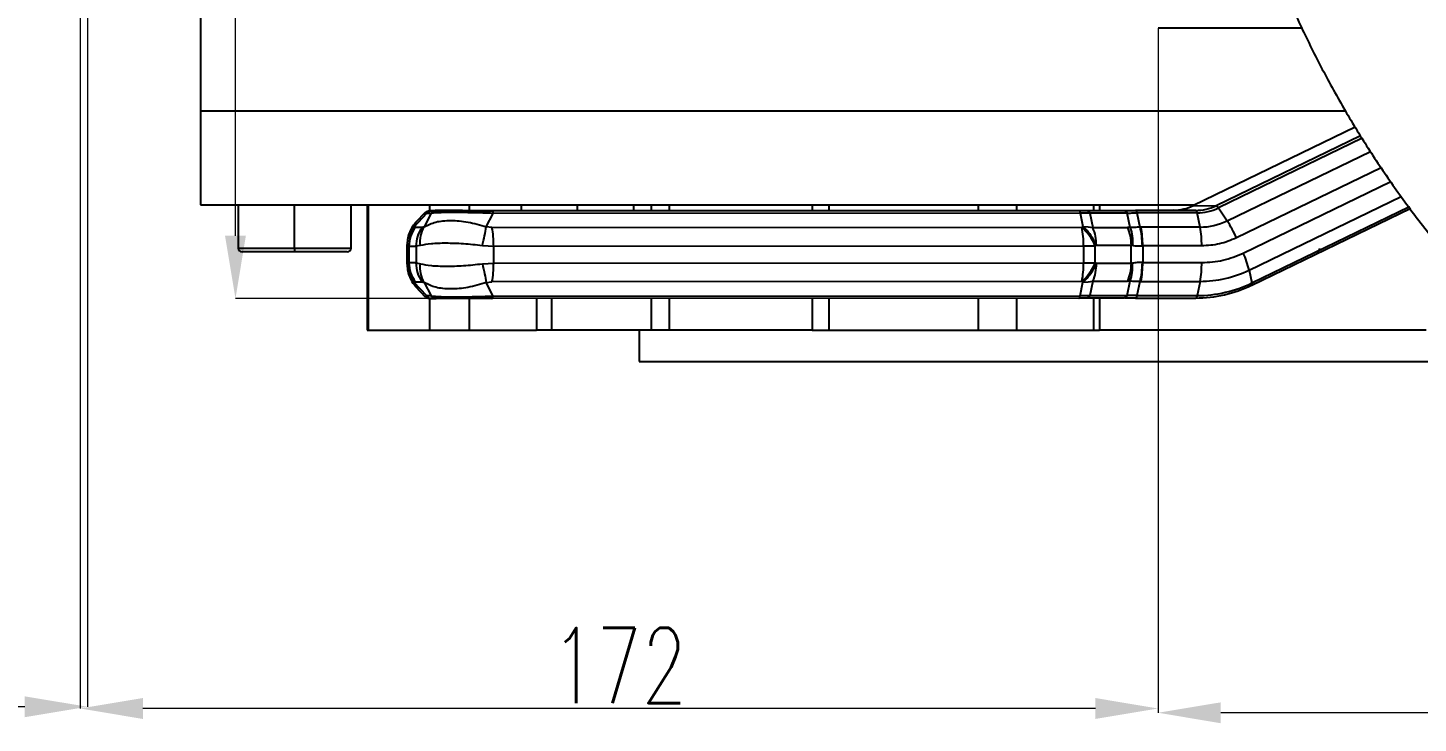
# Model space of a CAD drawing. Header units: millimetres. Extents: x 2063 to 4500, y 825 to 2548.
# Drawn here: x 2857.1 to 3079, y 1163.4 to 1274.4 of the extents above; entities that cross this region are included whole.
import ezdxf

# ---------------------------------------------------------------- set-up
doc = ezdxf.new("R2010")
doc.units = ezdxf.units.MM
doc.layers.add('AM_5', color=3, linetype='Continuous', lineweight=25)
doc.styles.add('SLDTEXTSTYLE1', font='txt.shx', dxfattribs={"width": 0.7, "bigfont": 'gbcbig.shx'})
doc.dimstyles.new('SLDDIMSTYLE12$0', dxfattribs={"dimtxt": 12, "dimasz": 10, "dimexe": 0, "dimexo": 0.0625, "dimgap": 0.875, "dimtad": 1, "dimdec": 1, "dimlfac": 1.8, "dimrnd": 1e-09, "dimzin": 12, "dimdsep": 46, "dimtxsty": 'SLDTEXTSTYLE1', "dimcen": 0.09, "dimdle": 8.16, "dimclrd": 3, "dimclre": 3, "dimadec": 0, "dimazin": 3, "dimtfac": 1, "dimtdec": 1, "dimtofl": 0, "dimtmove": 0, "dimatfit": 3, "dimfxl": 0, "dimfrac": 2, "dimtolj": 1, "dimlwd": 5, "dimlwe": 5, "dimarcsym": 0})

# ---------------------------------------------------------------- blocks, each defined once
blk = doc.blocks.new('*D70')
at = {"layer": 'AM_5', "color": 3, "lineweight": 5, "transparency": 16777216}
blk.add_line((3214.74, 1348.16), (3214.74, 1165.07), dxfattribs=at)
at = {"layer": 'AM_5', "color": 3, "linetype": 'Continuous', "lineweight": 5, "transparency": 16777216}
for p, q in [((3037.5, 1274.37), (3037.5, 1165.07)), ((3204.74, 1165.07), (3047.5, 1165.07))]:
    blk.add_line(p, q, dxfattribs=at)
at = {"layer": 'AM_5', "color": 3, "transparency": 16777216}
for points in [[(3047.5, 1166.73), (3047.5, 1163.4), (3037.5, 1165.07)], [(3204.74, 1166.73), (3204.74, 1163.4), (3214.74, 1165.07)]]:
    blk.add_solid(points, dxfattribs=at)
at = {"layer": 'Defpoints', "color": 0, "transparency": 16777216}
for p in [(3214.74, 1348.23), (3037.5, 1274.43), (3037.5, 1165.07)]:
    blk.add_point(p, dxfattribs=at)
at = {"layer": 'AM_5', "color": 0, "transparency": 16777216, "insert": (3126.12, 1171.94), "char_height": 12, "attachment_point": 5, "rotation": 360, "style": 'SLDTEXTSTYLE1'}
blk.add_mtext('\\A1;178', dxfattribs=at)
blk = doc.blocks.new('*D71')
at = {"layer": 'AM_5', "color": 3, "linetype": 'Continuous', "lineweight": 5, "transparency": 16777216}
for p, q in [((2865.5, 1356.09), (2865.5, 1165.75)), ((3027.5, 1165.75), (2875.5, 1165.75))]:
    blk.add_line(p, q, dxfattribs=at)
at = {"layer": 'AM_5', "color": 3, "lineweight": 5, "transparency": 16777216}
blk.add_line((3037.5, 1274.37), (3037.5, 1165.75), dxfattribs=at)
at = {"layer": 'AM_5', "color": 3, "transparency": 16777216}
for points in [[(2875.5, 1167.42), (2875.5, 1164.08), (2865.5, 1165.75)], [(3027.5, 1167.42), (3027.5, 1164.08), (3037.5, 1165.75)]]:
    blk.add_solid(points, dxfattribs=at)
at = {"layer": 'Defpoints', "color": 0, "transparency": 16777216}
for p in [(2865.5, 1356.16), (3037.5, 1274.43), (2865.5, 1165.75)]:
    blk.add_point(p, dxfattribs=at)
at = {"layer": 'AM_5', "color": 0, "transparency": 16777216, "insert": (2951.5, 1172.62), "char_height": 12, "attachment_point": 5, "rotation": 360, "style": 'SLDTEXTSTYLE1'}
blk.add_mtext('\\A1;172', dxfattribs=at)
blk = doc.blocks.new('*D51')
at = {"layer": 'AM_5', "color": 3, "linetype": 'Continuous', "lineweight": 5, "transparency": 16777216}
for p, q in [((3214.66, 1348.67), (2890.28, 1348.67)), ((2890.28, 1241.22), (2890.28, 1338.67))]:
    blk.add_line(p, q, dxfattribs=at)
at = {"layer": 'AM_5', "color": 3, "lineweight": 5, "transparency": 16777216}
blk.add_line((2921.52, 1231.22), (2890.28, 1231.22), dxfattribs=at)
at = {"layer": 'AM_5', "color": 3, "transparency": 16777216}
for points in [[(2888.61, 1338.67), (2891.94, 1338.67), (2890.28, 1348.67)], [(2888.61, 1241.22), (2891.94, 1241.22), (2890.28, 1231.22)]]:
    blk.add_solid(points, dxfattribs=at)
at = {"layer": 'Defpoints', "color": 0, "transparency": 16777216}
for p in [(2890.28, 1348.67), (3214.72, 1348.67), (2921.59, 1231.22)]:
    blk.add_point(p, dxfattribs=at)
at = {"layer": 'AM_5', "color": 0, "transparency": 16777216, "insert": (2883.4, 1289.94), "char_height": 12, "attachment_point": 5, "rotation": 90, "style": 'SLDTEXTSTYLE1'}
blk.add_mtext('\\A1;115', dxfattribs=at)
blk = doc.blocks.new('*D61')
at = {"layer": 'AM_5', "color": 3, "linetype": 'Continuous', "lineweight": 5, "transparency": 16777216}
for p, q in [((2691.57, 1351.67), (2691.57, 1166.03)), ((2856.65, 1166.03), (2701.57, 1166.03))]:
    blk.add_line(p, q, dxfattribs=at)
at = {"layer": 'AM_5', "color": 3, "lineweight": 5, "transparency": 16777216}
blk.add_line((2866.65, 1351.67), (2866.65, 1166.03), dxfattribs=at)
at = {"layer": 'AM_5', "color": 3, "transparency": 16777216}
for points in [[(2701.57, 1167.69), (2701.57, 1164.36), (2691.57, 1166.03)], [(2856.65, 1167.69), (2856.65, 1164.36), (2866.65, 1166.03)]]:
    blk.add_solid(points, dxfattribs=at)
at = {"layer": 'Defpoints', "color": 0, "transparency": 16777216}
for p in [(2691.57, 1351.74), (2866.65, 1351.74), (2691.57, 1166.03)]:
    blk.add_point(p, dxfattribs=at)
at = {"layer": 'AM_5', "color": 0, "transparency": 16777216, "insert": (2779.11, 1172.9), "char_height": 12, "attachment_point": 5, "style": 'SLDTEXTSTYLE1'}
blk.add_mtext('\\A1;195', dxfattribs=at)

msp = doc.modelspace()

# ---------------------------------------------------------------- linework, layer by layer
at = {"color": 7, "linetype": 'Continuous', "lineweight": 25}
for p, q in [((2884.721, 1298.666), (2884.721, 1261.166)), ((3037.496, 1274.432), (3060.423, 1274.432)), ((2884.721, 1261.166), (2884.721, 1246.166)), ((2884.721, 1261.166), (2897.377, 1261.166)), ((2884.721, 1261.166), (3054.721, 1261.166)), ((2897.377, 1261.166), (3067.386, 1261.166)), ((3054.721, 1261.166), (3067.386, 1261.166)), ((3068.973, 1258.57), (3043.136, 1246.053)), ((3068.977, 1258.564), (3043.167, 1246.059)), ((3069.818, 1257.209), (3046.75, 1246.033)), ((3070.081, 1256.786), (3047.133, 1245.668)), ((3048.52, 1243.61), (3071.384, 1254.687)), ((3073.122, 1252.085), (3050.012, 1240.889)), ((3051.093, 1238.472), (3074.633, 1249.876)), ((3052.033, 1235.754), (3076.278, 1247.5)), ((2884.721, 1246.166), (2897.377, 1246.166)), ((2890.722, 1246.166), (2890.722, 1239.266)), ((2897.377, 1246.166), (3043.387, 1246.166)), ((2908.722, 1239.266), (2908.722, 1246.166)), ((2911.283, 1246.166), (2911.283, 1226.166)), ((2911.509, 1226.166), (2911.509, 1246.166)), ((2918.808, 1242.671), (2920.806, 1244.822)), ((2920.544, 1244.96), (2919.028, 1243.327)), ((2921.522, 1244.817), (2920.415, 1242.659)), ((2920.806, 1244.822), (2920.55, 1244.927)), ((2920.806, 1244.822), (2921.522, 1244.817)), ((2921.301, 1245.182), (2921.301, 1246.166)), ((2921.575, 1245.223), (2922.291, 1245.217)), ((2926.511, 1245.242), (3039.924, 1245.311)), ((2927.641, 1245.242), (2927.641, 1246.166)), ((2930.31, 1242.647), (2931.417, 1244.805)), ((2931.197, 1245.207), (3024.852, 1245.264)), ((3025.072, 1244.862), (2931.417, 1244.805)), ((2935.845, 1246.166), (2935.845, 1245.247)), ((2953.845, 1245.258), (2953.845, 1246.166)), ((2956.613, 1246.166), (2956.613, 1245.26)), ((2959.482, 1246.166), (2959.482, 1245.262)), ((2982.325, 1246.166), (2982.325, 1245.276)), ((2985.001, 1245.278), (2985.001, 1246.166)), ((3008.851, 1245.292), (3008.851, 1246.166)), ((3014.99, 1245.296), (3014.99, 1246.166)), ((3025.072, 1244.862), (3025.515, 1242.715)), ((3026.084, 1245.266), (3032.047, 1245.276)), ((3032.583, 1244.839), (3026.62, 1244.828)), ((3026.62, 1244.828), (3027.093, 1242.536)), ((3027.244, 1245.303), (3027.244, 1246.166)), ((3028.171, 1246.166), (3028.171, 1245.304)), ((3033.061, 1242.523), (3032.583, 1244.839)), ((3043.507, 1245.284), (3033.895, 1245.279)), ((3043.727, 1244.883), (3034.116, 1244.877)), ((3034.116, 1244.877), (3034.585, 1242.604)), ((3043.507, 1245.284), (3039.924, 1245.311)), ((3043.167, 1246.059), (3046.75, 1246.033)), ((3044.196, 1242.613), (3043.727, 1244.883)), ((3047.133, 1245.668), (3048.52, 1243.61)), ((3052.456, 1233.349), (3077.715, 1245.586)), ((3052.484, 1233.703), (3077.528, 1245.836)), ((2918.808, 1242.671), (2919.087, 1243.276)), ((2918.979, 1242.556), (2918.808, 1242.671)), ((2920.081, 1242.548), (2918.979, 1242.556)), ((2919.087, 1243.276), (2919.114, 1243.333)), ((2920.415, 1242.659), (2920.081, 1242.548)), ((2931.213, 1242.535), (2930.31, 1242.647)), ((2931.213, 1242.535), (3025.346, 1242.592)), ((3025.515, 1242.715), (3025.346, 1242.592)), ((3025.515, 1242.715), (3026.333, 1242.67)), ((3026.333, 1242.67), (3027.093, 1242.536)), ((3027.093, 1242.536), (3032.623, 1242.546)), ((3033.061, 1242.523), (3032.623, 1242.546)), ((3034.779, 1242.607), (3034.585, 1242.604)), ((3044.196, 1242.613), (3034.779, 1242.607)), ((2899.722, 1238.666), (2891.322, 1238.666)), ((2899.722, 1239.266), (2899.722, 1238.666)), ((2908.122, 1238.666), (2899.722, 1238.666)), ((2917.63, 1239.762), (2917.63, 1236.694)), ((2918.017, 1239.555), (2917.675, 1239.672)), ((2917.73, 1239.762), (2917.782, 1239.85)), ((2918.017, 1239.555), (2919.12, 1239.547)), ((2918.017, 1236.889), (2918.017, 1239.555)), ((2919.787, 1239.656), (2919.12, 1239.547)), ((2919.12, 1239.547), (2919.12, 1236.88)), ((2931.489, 1239.533), (2929.682, 1239.644)), ((3025.622, 1239.59), (2931.489, 1239.533)), ((2931.49, 1236.866), (2931.489, 1239.533)), ((3026.609, 1239.591), (3025.622, 1239.59)), ((3025.622, 1239.59), (3025.622, 1236.923)), ((3027.488, 1239.592), (3026.609, 1239.591)), ((3027.488, 1239.592), (3027.658, 1239.715)), ((3027.488, 1236.926), (3027.488, 1239.592)), ((3027.658, 1239.715), (3033.188, 1239.725)), ((3033.188, 1236.813), (3033.188, 1239.725)), ((3033.188, 1239.725), (3033.407, 1239.703)), ((3034.958, 1239.602), (3035.055, 1239.605)), ((3044.471, 1239.611), (3035.055, 1239.605)), ((3035.055, 1239.605), (3035.055, 1236.938)), ((2917.675, 1236.78), (2918.017, 1236.889)), ((2917.783, 1236.609), (2917.73, 1236.694)), ((2919.12, 1236.88), (2918.017, 1236.889)), ((2919.12, 1236.88), (2919.787, 1236.764)), ((2929.682, 1236.752), (2931.49, 1236.866)), ((2931.49, 1236.866), (3025.622, 1236.923)), ((3025.622, 1236.923), (3026.609, 1236.924)), ((3026.609, 1236.924), (3027.488, 1236.926)), ((3027.658, 1236.803), (3027.488, 1236.926)), ((3033.188, 1236.813), (3027.658, 1236.803)), ((3033.407, 1236.837), (3033.188, 1236.813)), ((3035.055, 1236.938), (3034.958, 1236.941)), ((3035.055, 1236.938), (3044.471, 1236.944)), ((2918.808, 1233.778), (2918.979, 1233.889)), ((2920.806, 1231.622), (2918.808, 1233.778)), ((2919.084, 1233.191), (2918.808, 1233.778)), ((2918.979, 1233.889), (2920.081, 1233.881)), ((2920.081, 1233.881), (2920.415, 1233.767)), ((2920.415, 1233.767), (2921.522, 1231.617)), ((2930.31, 1233.755), (2931.214, 1233.868)), ((2931.418, 1231.605), (2930.31, 1233.755)), ((3025.346, 1233.926), (2931.214, 1233.868)), ((3025.072, 1231.663), (3025.515, 1233.803)), ((3025.346, 1233.926), (3025.515, 1233.803)), ((3025.515, 1233.803), (3026.333, 1233.849)), ((3026.333, 1233.849), (3027.093, 1233.986)), ((3027.093, 1233.986), (3026.62, 1231.7)), ((3027.093, 1233.986), (3032.623, 1233.996)), ((3032.583, 1231.711), (3033.061, 1234.02)), ((3032.623, 1233.996), (3033.061, 1234.02)), ((3034.585, 1233.943), (3034.116, 1231.677)), ((3034.779, 1233.94), (3034.585, 1233.943)), ((3034.779, 1233.94), (3044.196, 1233.946)), ((3044.196, 1233.946), (3043.727, 1231.683)), ((3052.033, 1235.754), (3052.484, 1233.703)), ((2919.023, 1233.137), (2920.547, 1231.493)), ((2919.112, 1233.13), (2919.084, 1233.191)), ((2920.616, 1231.554), (2920.652, 1231.567)), ((2920.652, 1231.567), (2920.806, 1231.622)), ((2921.522, 1231.617), (2920.806, 1231.622)), ((2931.418, 1231.605), (3025.072, 1231.663)), ((3026.62, 1231.7), (3032.583, 1231.711)), ((3034.116, 1231.677), (3043.727, 1231.683)), ((2921.301, 1226.166), (2921.301, 1231.263)), ((2921.575, 1231.223), (2922.291, 1231.217)), ((2927.641, 1226.166), (2927.641, 1231.206)), ((3024.852, 1231.264), (2931.197, 1231.207)), ((2938.323, 1231.211), (2938.323, 1226.166)), ((2940.726, 1231.213), (2940.726, 1226.166)), ((2956.613, 1231.222), (2956.613, 1226.166)), ((2959.482, 1231.224), (2959.482, 1226.166)), ((2982.325, 1231.238), (2982.325, 1226.166)), ((2985.001, 1226.166), (2985.001, 1231.24)), ((3008.851, 1226.166), (3008.851, 1231.254)), ((3014.99, 1226.166), (3014.99, 1231.258)), ((3032.047, 1231.276), (3026.084, 1231.266)), ((3027.244, 1226.166), (3027.244, 1231.268)), ((3028.171, 1231.269), (3028.171, 1226.166)), ((3032.203, 1231.305), (3032.047, 1231.276)), ((3033.895, 1231.279), (3043.507, 1231.284)), ((2911.283, 1226.166), (2911.509, 1226.166)), ((2911.509, 1226.166), (2921.301, 1226.166)), ((2921.301, 1226.166), (2927.641, 1226.166)), ((2927.641, 1226.166), (2938.323, 1226.166)), ((2940.726, 1226.166), (2938.323, 1226.166)), ((2956.613, 1226.166), (2940.726, 1226.166)), ((2954.721, 1226.166), (2954.721, 1221.166)), ((2959.482, 1226.166), (2956.613, 1226.166)), ((2982.325, 1226.166), (2959.482, 1226.166)), ((2982.325, 1226.166), (2985.001, 1226.166)), ((2985.001, 1226.166), (3008.851, 1226.166)), ((3008.851, 1226.166), (3014.99, 1226.166)), ((3014.99, 1226.166), (3027.244, 1226.166)), ((3027.244, 1226.166), (3028.171, 1226.166)), ((3080.308, 1226.166), (3028.171, 1226.166)), ((2954.721, 1221.166), (2962.166, 1221.166)), ((2962.166, 1221.166), (3099.734, 1221.166))]:
    msp.add_line(p, q, dxfattribs=at)
at = {"color": 8, "linetype": 'Continuous', "lineweight": 25}
for p, q in [((2899.722, 1239.266), (2899.722, 1246.166)), ((2944.845, 1245.253), (2944.845, 1246.166)), ((2890.722, 1239.266), (2899.722, 1239.266)), ((2899.722, 1239.266), (2908.722, 1239.266))]:
    msp.add_line(p, q, dxfattribs=at)
at = {"color": 7, "linetype": 'Continuous', "lineweight": 25, "flags": 128}
for points in [[(3043.136, 1246.053), (3043.138, 1246.054), (3043.167, 1246.059)], [(3043.507, 1245.284), (3043.539, 1245.278), (3043.57, 1245.257), (3043.601, 1245.224), (3043.63, 1245.178), (3043.658, 1245.12), (3043.683, 1245.051), (3043.707, 1244.971), (3043.727, 1244.883)], [(3052.484, 1233.703), (3052.499, 1233.623), (3052.508, 1233.551), (3052.51, 1233.489), (3052.506, 1233.437), (3052.495, 1233.396), (3052.478, 1233.366), (3052.456, 1233.349)], [(3043.727, 1231.683), (3043.707, 1231.595), (3043.683, 1231.515), (3043.658, 1231.447), (3043.63, 1231.389), (3043.601, 1231.344), (3043.57, 1231.311), (3043.539, 1231.291), (3043.507, 1231.284)], [(3052.456, 1233.349), (3052.455, 1233.348), (3052.425, 1233.342)]]:
    msp.add_lwpolyline(points, dxfattribs=at)
at = {"color": 7, "linetype": 'Continuous', "lineweight": 25}
for centre, radius, start, end in [((3039.914, 1252.756), 7.445, 270.07527, 295.90712), ((3043.497, 1252.73), 7.445, 270.07527, 295.90712), ((3043.717, 1252.7), 7.818, 270.07527, 295.90712), ((3046.457, 1245.342), 0.75, 25.79928, 67.02737), ((3010.363, 1239.703), 15.259, 359.57677, 10.91492), ((3019.606, 1236.228), 8.57, 23.11136, 47.95126), ((3020.62, 1239.773), 7.037, 359.5333, 23.11856), ((3019.796, 1239.718), 15.259, 359.57667, 10.91491), ((3044.183, 1252.54), 9.927, 270.07527, 295.90712), ((3029.213, 1239.723), 15.259, 359.57667, 10.91491), ((3033.157, 1233.419), 18.436, 23.90163, 33.55836), ((2891.322, 1239.266), 0.6, 180, 270), ((2908.122, 1239.266), 0.6, 270, 0), ((3037.81, 1232.353), 14.624, 13.45011, 24.73439), ((3062.732, 1239.266), 0.6, 270, 0), ((3019.631, 1240.272), 8.541, 312.00657, 336.93397), ((3010.426, 1236.809), 15.196, 349.06221, 0.43184), ((3020.641, 1236.745), 7.017, 336.84756, 0.47841), ((3019.859, 1236.824), 15.196, 349.06221, 0.4319), ((3029.276, 1236.829), 15.196, 349.06221, 0.4319), ((3043.701, 1251.785), 20.102, 270.07529, 295.90707), ((3044.172, 1251.939), 17.993, 270.07527, 295.90712), ((3043.48, 1251.759), 20.474, 270.07527, 295.90712)]:
    msp.add_arc(centre, radius, start, end, dxfattribs=at)
for points, knots in [([(3214.929, 1517.398), (3212.368, 1517.373), (3208.788, 1517.338), (3203.519, 1517.059), (3199.054, 1516.724), (3193.738, 1516.158), (3188.169, 1515.385), (3182.356, 1514.375), (3176.384, 1513.119), (3170.308, 1511.608), (3164.17, 1509.837), (3158.005, 1507.803), (3151.842, 1505.504), (3145.705, 1502.939), (3139.617, 1500.108), (3133.597, 1497.014), (3127.664, 1493.66), (3121.835, 1490.048), (3116.125, 1486.182), (3110.55, 1482.068), (3105.123, 1477.711), (3099.857, 1473.116), (3094.766, 1468.292), (3089.861, 1463.244), (3085.154, 1457.981), (3080.656, 1452.511), (3076.378, 1446.843), (3072.329, 1440.986), (3068.52, 1434.949), (3064.958, 1428.743), (3061.653, 1422.379), (3058.612, 1415.866), (3055.843, 1409.217), (3053.352, 1402.443), (3051.147, 1395.555), (3049.232, 1388.566), (3047.614, 1381.489), (3046.296, 1374.335), (3045.283, 1367.118), (3044.579, 1359.851), (3044.186, 1352.547), (3044.107, 1345.219), (3044.344, 1337.881), (3044.898, 1330.546), (3045.77, 1323.228), (3046.96, 1315.941), (3048.469, 1308.699), (3050.294, 1301.514), (3052.434, 1294.401), (3054.888, 1287.374), (3057.653, 1280.445), (3060.725, 1273.629), (3064.103, 1266.938), (3067.78, 1260.386), (3071.754, 1253.986), (3076.019, 1247.751), (3080.57, 1241.693), (3085.402, 1235.824), (3090.509, 1230.158), (3095.886, 1224.705), (3101.332, 1219.658), (3106.806, 1215.006), (3112.264, 1210.736), (3117.889, 1206.694), (3123.67, 1202.885), (3129.598, 1199.317), (3135.66, 1195.995), (3141.846, 1192.925), (3148.143, 1190.112), (3154.536, 1187.56), (3161.011, 1185.274), (3167.549, 1183.257), (3174.124, 1181.515), (3180.697, 1180.05), (3187.191, 1178.868), (3193.48, 1177.971), (3199.004, 1177.388), (3203.887, 1177.02), (3208.711, 1176.78), (3214.685, 1176.663), (3220.202, 1176.774), (3225.471, 1177.045), (3229.936, 1177.383), (3235.252, 1177.948), (3240.821, 1178.721), (3246.634, 1179.731), (3252.605, 1180.987), (3258.681, 1182.498), (3264.819, 1184.269), (3270.985, 1186.303), (3277.148, 1188.602), (3283.285, 1191.168), (3289.373, 1193.998), (3295.393, 1197.092), (3301.325, 1200.446), (3307.155, 1204.059), (3312.864, 1207.924), (3318.44, 1212.038), (3323.867, 1216.396), (3329.133, 1220.99), (3334.224, 1225.814), (3339.129, 1230.862), (3343.836, 1236.125), (3348.334, 1241.595), (3352.612, 1247.263), (3356.661, 1253.12), (3360.47, 1259.157), (3364.032, 1265.363), (3367.337, 1271.728), (3370.38, 1278.24), (3373.141, 1284.891), (3375.479, 1291.173), (3376.757, 1295.278), (3377.32, 1297.087)], [0, 0, 0, 0, 0.01020738, 0.01427401, 0.02103699, 0.02805607, 0.03558666, 0.0434511, 0.05157826, 0.05991132, 0.06840986, 0.07704394, 0.08579098, 0.09463359, 0.10355821, 0.11255405, 0.12161242, 0.13072624, 0.1398897, 0.14909794, 0.15834689, 0.16763314, 0.17695375, 0.18630622, 0.19568842, 0.20509849, 0.21453484, 0.22399606, 0.23348097, 0.24298851, 0.25251779, 0.26206801, 0.27163852, 0.28122873, 0.29083816, 0.30046642, 0.31011319, 0.31977821, 0.32946132, 0.33916239, 0.34888138, 0.35861831, 0.36837328, 0.37814642, 0.38793798, 0.39774825, 0.40757761, 0.41742653, 0.42729557, 0.4371854, 0.4470968, 0.45703069, 0.46698816, 0.47697044, 0.48697902, 0.49701559, 0.50708218, 0.51718117, 0.52731537, 0.53748817, 0.54770366, 0.5569145, 0.56612256, 0.57532659, 0.5845258, 0.59371913, 0.60290519, 0.61208206, 0.62124705, 0.63039624, 0.63952364, 0.64861966, 0.65766788, 0.66663751, 0.67546331, 0.68397889, 0.69196332, 0.69760555, 0.70350123, 0.71121989, 0.72142727, 0.72549391, 0.73225688, 0.73927596, 0.74680655, 0.754671, 0.76279816, 0.77113122, 0.77962976, 0.78826384, 0.79701087, 0.80585349, 0.81477811, 0.82377394, 0.83283231, 0.84194614, 0.85110959, 0.86031783, 0.86956679, 0.87885303, 0.88817364, 0.89752611, 0.90690831, 0.91631839, 0.92575473, 0.93521596, 0.94470086, 0.95420841, 0.96373768, 0.97328791, 0.98285841, 0.99244862, 1, 1, 1, 1]), ([(3214.112, 1196.709), (3211.712, 1196.746), (3208.353, 1196.798), (3203.411, 1197.102), (3199.221, 1197.459), (3194.234, 1198.05), (3189.013, 1198.85), (3183.567, 1199.887), (3177.979, 1201.171), (3172.3, 1202.71), (3166.571, 1204.508), (3160.828, 1206.568), (3155.097, 1208.892), (3149.405, 1211.48), (3143.773, 1214.33), (3138.222, 1217.44), (3132.769, 1220.806), (3127.431, 1224.426), (3122.225, 1228.292), (3117.166, 1232.401), (3112.268, 1236.745), (3107.545, 1241.318), (3103.009, 1246.111), (3098.673, 1251.117), (3094.549, 1256.326), (3090.646, 1261.73), (3086.977, 1267.317), (3083.551, 1273.078), (3080.376, 1279.002), (3077.463, 1285.077), (3074.818, 1291.292), (3072.45, 1297.634), (3070.365, 1304.091), (3068.57, 1310.65), (3067.07, 1317.299), (3065.872, 1324.023), (3064.975, 1330.808), (3064.4, 1337.642), (3064.125, 1343.709), (3064.177, 1347.493), (3064.198, 1348.986)], [0, 0, 0, 0, 0.0302952, 0.0423856, 0.0624901, 0.08336, 0.1057536, 0.1291426, 0.1533151, 0.1781023, 0.2033838, 0.2290707, 0.2550958, 0.2814075, 0.3079654, 0.3347376, 0.3616982, 0.3888263, 0.4161047, 0.4435189, 0.4710571, 0.4987089, 0.526466, 0.5543209, 0.5822674, 0.6103001, 0.6384144, 0.6666062, 0.6948723, 0.7232096, 0.7516156, 0.7800883, 0.8086258, 0.8372268, 0.86589, 0.8946146, 0.9234, 0.9522458, 0.9811519, 1, 1, 1, 1]), ([(2922.21, 1245.228), (2922.083, 1245.228), (2921.517, 1245.225), (2920.96, 1245.197), (2920.678, 1244.989), (2920.575, 1244.914)], [0, 0, 0, 0, 0.15640379, 0.69381527, 1, 1, 1, 1]), ([(2926.511, 1245.242), (2925.533, 1245.241), (2924.136, 1245.24), (2922.74, 1245.237), (2921.985, 1245.235), (2921.476, 1245.232), (2921.093, 1245.228), (2921.377, 1245.225), (2921.575, 1245.223)], [0, 0, 0, 0, 0.2713523, 0.38737, 0.5008964, 0.614411, 0.7305771, 1, 1, 1, 1]), ([(2931.417, 1244.805), (2930.297, 1244.842), (2928.212, 1244.91), (2925.219, 1244.943), (2922.79, 1244.917), (2921.967, 1244.852), (2921.522, 1244.817)], [0, 0, 0, 0, 0.2680966, 0.4988227, 0.7294637, 1, 1, 1, 1]), ([(2922.291, 1245.217), (2922.669, 1245.215), (2923.207, 1245.212), (2924.541, 1245.209), (2925.618, 1245.208), (2926.831, 1245.206), (2928.714, 1245.206), (2930.176, 1245.206), (2931.197, 1245.207)], [0, 0, 0, 0, 0.2715623, 0.3875926, 0.5011305, 0.6146375, 0.7308194, 1, 1, 1, 1]), ([(3024.852, 1245.264), (3025.073, 1245.264), (3025.52, 1245.265), (3025.895, 1245.265), (3026.084, 1245.266)], [0, 0, 0, 0, 0.495991, 1, 1, 1, 1]), ([(3026.62, 1244.828), (3026.38, 1244.838), (3025.904, 1244.859), (3025.348, 1244.861), (3025.072, 1244.862)], [0, 0, 0, 0, 0.5049534, 1, 1, 1, 1]), ([(3032.047, 1245.276), (3032.334, 1245.277), (3032.897, 1245.278), (3033.567, 1245.278), (3033.895, 1245.279)], [0, 0, 0, 0, 0.5097088, 1, 1, 1, 1]), ([(3032.583, 1244.839), (3032.818, 1244.85), (3033.28, 1244.871), (3033.84, 1244.875), (3034.116, 1244.877)], [0, 0, 0, 0, 0.5084817, 1, 1, 1, 1]), ([(3033.895, 1245.279), (3033.917, 1245.273), (3033.959, 1245.263), (3034.02, 1245.179), (3034.074, 1245.053), (3034.102, 1244.936), (3034.116, 1244.877)], [0, 0, 0, 0, 0.2500001, 0.5000002, 0.7500003, 1, 1, 1, 1]), ([(2919.086, 1243.357), (2918.912, 1243.169), (2918.502, 1242.724), (2918.055, 1241.873), (2917.729, 1240.879), (2917.691, 1240.189), (2917.672, 1239.848)], [0, 0, 0, 0, 0.1972492, 0.4669383, 0.7364506, 1, 1, 1, 1]), ([(2917.675, 1239.672), (2917.735, 1240.212), (2917.856, 1241.298), (2918.489, 1242.211), (2918.808, 1242.67)], [0, 0, 0, 0, 0.4968676, 1, 1, 1, 1]), ([(2919.787, 1239.656), (2919.771, 1240.2), (2919.739, 1241.288), (2920.189, 1242.202), (2920.415, 1242.659)], [0, 0, 0, 0, 0.5000023, 1, 1, 1, 1]), ([(2920.415, 1242.659), (2920.988, 1242.948), (2922.114, 1243.517), (2924.598, 1243.742), (2927.402, 1243.509), (2929.334, 1242.936), (2930.31, 1242.647)], [0, 0, 0, 0, 0.25415722, 0.50001427, 0.74762575, 1, 1, 1, 1]), ([(2929.682, 1239.644), (2929.809, 1240.185), (2930.064, 1241.272), (2930.228, 1242.187), (2930.31, 1242.647)], [0, 0, 0, 0, 0.49686743, 1, 1, 1, 1]), ([(3034.585, 1242.604), (3034.31, 1242.589), (3033.756, 1242.558), (3033.294, 1242.535), (3033.061, 1242.523)], [0, 0, 0, 0, 0.4960838, 1, 1, 1, 1]), ([(3033.061, 1242.523), (3033.186, 1242.086), (3033.435, 1241.211), (3033.417, 1240.205), (3033.407, 1239.703)], [0, 0, 0, 0, 0.50080435, 1, 1, 1, 1]), ([(3034.585, 1242.604), (3034.682, 1242.144), (3034.876, 1241.224), (3034.93, 1240.143), (3034.958, 1239.602)], [0, 0, 0, 0, 0.5, 1, 1, 1, 1]), ([(2929.682, 1239.644), (2928.661, 1239.752), (2926.652, 1239.964), (2923.821, 1240.054), (2921.373, 1239.971), (2920.322, 1239.762), (2919.787, 1239.656)], [0, 0, 0, 0, 0.2543758, 0.4999836, 0.7457388, 1, 1, 1, 1]), ([(3033.407, 1239.703), (3033.651, 1239.662), (3034.131, 1239.581), (3034.685, 1239.595), (3034.958, 1239.602)], [0, 0, 0, 0, 0.5082251, 1, 1, 1, 1]), ([(2917.673, 1236.611), (2917.692, 1236.27), (2917.73, 1235.58), (2918.055, 1234.587), (2918.501, 1233.737), (2918.911, 1233.292), (2919.084, 1233.105)], [0, 0, 0, 0, 0.26365783, 0.53326994, 0.80304981, 1, 1, 1, 1]), ([(2917.675, 1236.78), (2917.736, 1236.236), (2917.857, 1235.148), (2918.491, 1234.235), (2918.808, 1233.778)], [0, 0, 0, 0, 0.50000083, 1, 1, 1, 1]), ([(2920.415, 1233.767), (2920.189, 1234.222), (2919.739, 1235.134), (2919.771, 1236.221), (2919.787, 1236.764)], [0, 0, 0, 0, 0.4999977, 1, 1, 1, 1]), ([(2919.787, 1236.764), (2920.322, 1236.654), (2921.373, 1236.439), (2923.821, 1236.347), (2926.652, 1236.432), (2928.661, 1236.644), (2929.682, 1236.752)], [0, 0, 0, 0, 0.2542566, 0.5000164, 0.7456194, 1, 1, 1, 1]), ([(2929.682, 1236.752), (2929.81, 1236.209), (2930.065, 1235.122), (2930.228, 1234.211), (2930.31, 1233.755)], [0, 0, 0, 0, 0.5000005, 1, 1, 1, 1]), ([(3033.188, 1236.813), (3033.163, 1236.311), (3033.113, 1235.305), (3032.786, 1234.432), (3032.623, 1233.996)], [0, 0, 0, 0, 0.4999559, 1, 1, 1, 1]), ([(3033.061, 1234.02), (3033.186, 1234.456), (3033.435, 1235.328), (3033.416, 1236.334), (3033.407, 1236.837)], [0, 0, 0, 0, 0.5000001, 1, 1, 1, 1]), ([(3034.958, 1236.941), (3034.685, 1236.947), (3034.131, 1236.961), (3033.651, 1236.879), (3033.407, 1236.837)], [0, 0, 0, 0, 0.49168447, 1, 1, 1, 1]), ([(3034.958, 1236.941), (3034.93, 1236.4), (3034.876, 1235.319), (3034.682, 1234.402), (3034.585, 1233.943)], [0, 0, 0, 0, 0.5, 1, 1, 1, 1]), ([(2930.31, 1233.755), (2929.327, 1233.464), (2927.394, 1232.892), (2924.592, 1232.666), (2922.114, 1232.898), (2920.988, 1233.474), (2920.415, 1233.767)], [0, 0, 0, 0, 0.2542867, 0.4999835, 0.7458358, 1, 1, 1, 1]), ([(3033.061, 1234.02), (3033.294, 1234.009), (3033.757, 1233.987), (3034.31, 1233.957), (3034.585, 1233.943)], [0, 0, 0, 0, 0.5043986, 1, 1, 1, 1]), ([(2920.603, 1231.515), (2920.683, 1231.447), (2920.89, 1231.273), (2921.322, 1231.242), (2921.587, 1231.223)], [0, 0, 0, 0, 0.3878889, 1, 1, 1, 1]), ([(2921.522, 1231.617), (2921.962, 1231.577), (2922.78, 1231.504), (2925.195, 1231.469), (2928.193, 1231.497), (2930.287, 1231.567), (2931.418, 1231.605)], [0, 0, 0, 0, 0.2683795, 0.4991161, 0.7297085, 1, 1, 1, 1]), ([(3025.072, 1231.663), (3025.348, 1231.664), (3025.904, 1231.668), (3026.38, 1231.689), (3026.62, 1231.7)], [0, 0, 0, 0, 0.4950466, 1, 1, 1, 1]), ([(3032.583, 1231.711), (3032.551, 1231.647), (3032.485, 1231.519), (3032.353, 1231.388), (3032.255, 1231.315), (3032.203, 1231.305), (3032.203, 1231.305)], [0, 0, 0, 0, 0.3327347, 0.6654694, 0.9982041, 1, 1, 1, 1]), ([(3034.116, 1231.677), (3033.84, 1231.678), (3033.28, 1231.681), (3032.818, 1231.701), (3032.583, 1231.711)], [0, 0, 0, 0, 0.4915101, 1, 1, 1, 1]), ([(3034.116, 1231.677), (3034.102, 1231.618), (3034.074, 1231.501), (3034.02, 1231.376), (3033.959, 1231.294), (3033.917, 1231.284), (3033.895, 1231.279)], [0, 0, 0, 0, 0.2499973, 0.4999982, 0.7499991, 1, 1, 1, 1]), ([(2931.197, 1231.207), (2930.167, 1231.206), (2928.698, 1231.206), (2926.807, 1231.207), (2925.597, 1231.208), (2924.523, 1231.209), (2923.2, 1231.212), (2922.665, 1231.215), (2922.291, 1231.217)], [0, 0, 0, 0, 0.27135234, 0.38737002, 0.50089642, 0.614411, 0.73057711, 1, 1, 1, 1]), ([(3026.084, 1231.266), (3025.895, 1231.265), (3025.52, 1231.265), (3025.073, 1231.264), (3024.852, 1231.264)], [0, 0, 0, 0, 0.5040088, 1, 1, 1, 1]), ([(3032.193, 1231.305), (3032.459, 1231.303), (3032.991, 1231.3), (3033.641, 1231.301), (3033.966, 1231.302)], [0, 0, 0, 0, 0.4996452, 1, 1, 1, 1])]:
    msp.add_open_spline(points, degree=3, knots=knots, dxfattribs=at)
for points in [[(2920.806, 1244.822), (2920.854, 1244.881), (2920.952, 1244.998), (2921.142, 1245.124), (2921.352, 1245.207), (2921.501, 1245.217), (2921.575, 1245.223)], [(2921.522, 1244.817), (2921.571, 1244.876), (2921.668, 1244.993), (2921.858, 1245.118), (2922.068, 1245.202), (2922.217, 1245.212), (2922.291, 1245.217)], [(2931.197, 1245.207), (2931.218, 1245.201), (2931.261, 1245.191), (2931.321, 1245.107), (2931.376, 1244.982), (2931.403, 1244.864), (2931.417, 1244.805)], [(3024.852, 1245.264), (3024.873, 1245.259), (3024.916, 1245.248), (3024.976, 1245.165), (3025.03, 1245.039), (3025.058, 1244.921), (3025.072, 1244.862)], [(3026.084, 1245.266), (3026.136, 1245.26), (3026.241, 1245.248), (3026.389, 1245.157), (3026.521, 1245.019), (3026.587, 1244.892), (3026.62, 1244.828)], [(3032.047, 1245.276), (3032.1, 1245.271), (3032.205, 1245.259), (3032.353, 1245.168), (3032.485, 1245.03), (3032.551, 1244.903), (3032.583, 1244.839)], [(2918.017, 1239.555), (2918.061, 1240.096), (2918.147, 1241.177), (2918.702, 1242.096), (2918.979, 1242.556)], [(2919.12, 1239.547), (2919.163, 1240.088), (2919.25, 1241.169), (2919.804, 1242.088), (2920.081, 1242.548)], [(2931.489, 1239.533), (2931.477, 1240.073), (2931.452, 1241.154), (2931.293, 1242.074), (2931.213, 1242.535)], [(3027.658, 1239.715), (3027.531, 1239.991), (3027.277, 1240.541), (3026.763, 1241.337), (3026.177, 1242.082), (3025.736, 1242.504), (3025.515, 1242.715)], [(3032.623, 1242.546), (3032.786, 1242.108), (3033.113, 1241.234), (3033.163, 1240.228), (3033.188, 1239.725)], [(3050.012, 1240.889), (3049.122, 1240.518), (3047.342, 1239.777), (3045.428, 1239.666), (3044.471, 1239.611)], [(3044.471, 1236.944), (3045.615, 1237.01), (3047.902, 1237.143), (3050.029, 1238.029), (3051.093, 1238.472)], [(2918.979, 1233.889), (2918.702, 1234.349), (2918.147, 1235.267), (2918.061, 1236.348), (2918.017, 1236.889)], [(2920.081, 1233.881), (2919.804, 1234.34), (2919.25, 1235.259), (2919.163, 1236.34), (2919.12, 1236.88)], [(2931.214, 1233.868), (2931.294, 1234.327), (2931.453, 1235.244), (2931.477, 1236.325), (2931.49, 1236.866)], [(3025.515, 1233.803), (3025.736, 1234.014), (3026.177, 1234.435), (3026.763, 1235.181), (3027.277, 1235.976), (3027.531, 1236.527), (3027.658, 1236.803)], [(2920.806, 1231.622), (2920.854, 1231.563), (2920.952, 1231.446), (2921.142, 1231.321), (2921.352, 1231.238), (2921.501, 1231.228), (2921.575, 1231.223)], [(2922.291, 1231.217), (2922.217, 1231.222), (2922.068, 1231.233), (2921.858, 1231.316), (2921.668, 1231.441), (2921.571, 1231.558), (2921.522, 1231.617)], [(2931.197, 1231.207), (2931.218, 1231.212), (2931.261, 1231.222), (2931.321, 1231.304), (2931.376, 1231.429), (2931.404, 1231.546), (2931.418, 1231.605)], [(3024.852, 1231.264), (3024.873, 1231.269), (3024.916, 1231.279), (3024.976, 1231.362), (3025.03, 1231.487), (3025.058, 1231.604), (3025.072, 1231.663)], [(3026.62, 1231.7), (3026.587, 1231.637), (3026.521, 1231.509), (3026.389, 1231.373), (3026.241, 1231.282), (3026.136, 1231.271), (3026.084, 1231.266)]]:
    msp.add_open_spline(points, degree=3, dxfattribs=at)

# ---------------------------------------------------------------- dimensions: what is measured, and where the dimension line sits
at = {"layer": 'AM_5'}
dim = msp.add_linear_dim(base=(2865.496, 1165.749), p1=(3037.496, 1274.432), p2=(2865.496, 1356.156), angle=180, dimstyle='SLDDIMSTYLE12$0', override={"dimlfac": 1, "dimpost": ''}, dxfattribs=at)
dim.commit()
dim.dimension.update_dxf_attribs({"geometry": '*D71', "text_midpoint": (2951.496, 1172.624)})
for base, p1, p2, angle, text, picture, middle in [((2691.567, 1166.027), (2866.65, 1351.735), (2691.567, 1351.735), 180, '195', '*D61', (2779.108, 1172.902)), ((2890.276, 1348.666), (2921.587, 1231.223), (3214.721, 1348.666), 270, '115', '*D51', (2883.401, 1289.944)), ((3037.496, 1165.067), (3214.736, 1348.227), (3037.496, 1274.432), 180, '178', '*D70', (3126.116, 1171.942))]:
    dim = msp.add_linear_dim(base=base, p1=p1, p2=p2, angle=angle, text=text, dimstyle='SLDDIMSTYLE12$0', override={"dimlfac": 1, "dimpost": ''}, dxfattribs=at)
    dim.commit()
    dim.dimension.update_dxf_attribs({"geometry": picture, "text_midpoint": middle})

doc.saveas('drawing.dxf')
